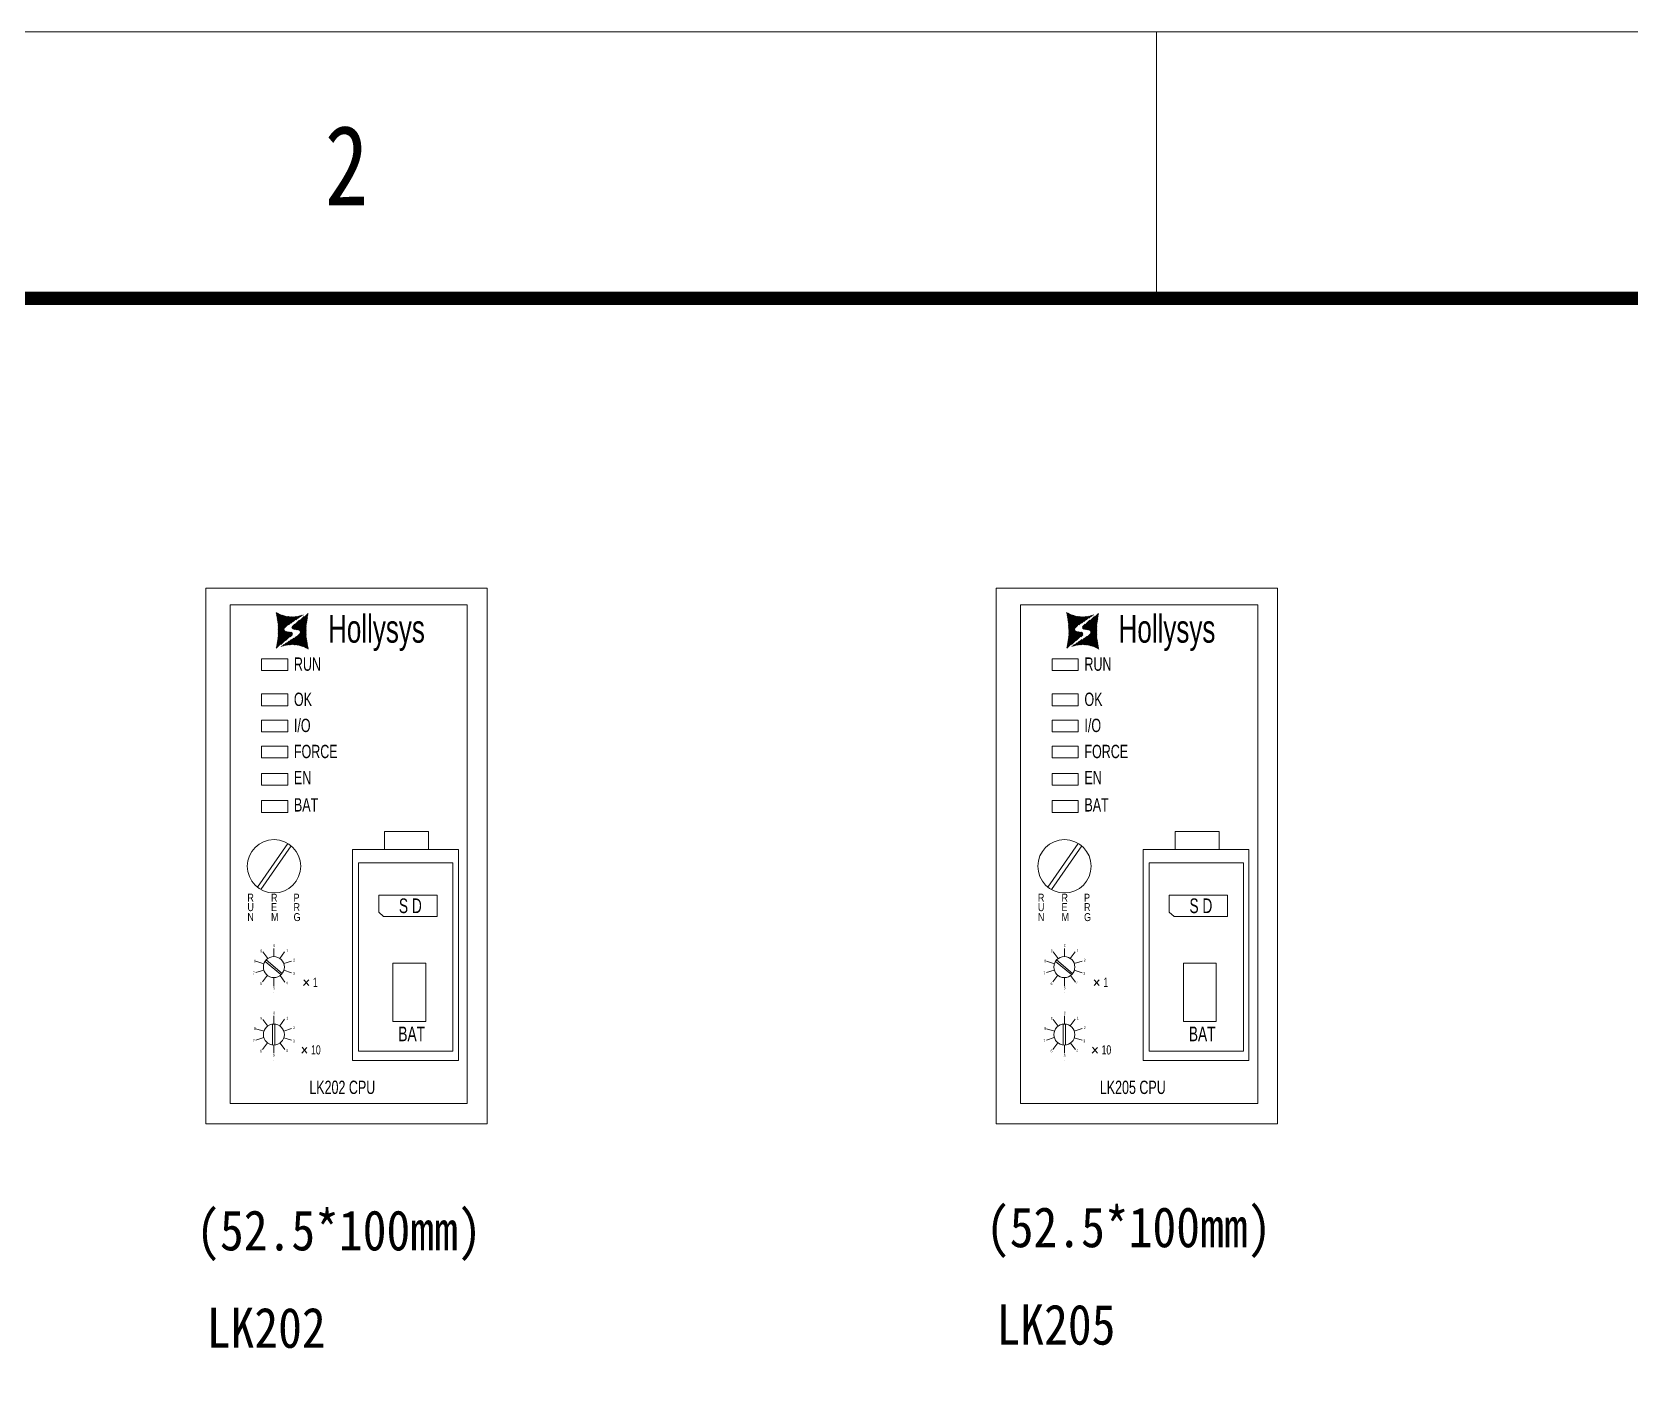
# Model space of a CAD drawing. Header units: millimetres. Extents: x 33157 to 59611, y -29750 to 1750.
# Drawn here: x 53486.9 to 53785.2, y 1497.9 to 1748.6 of the extents above; entities that cross this region are included whole.
import ezdxf

# ---------------------------------------------------------------- set-up
doc = ezdxf.new("R2010")
doc.units = ezdxf.units.MM
doc.layers.get('0').update_dxf_attribs({"lineweight": 18})
doc.layers.add('细实线', color=7, linetype='Continuous', lineweight=20)
doc.styles.add('HZ', font='arial.ttf')
doc.styles.get("Standard").update_dxf_attribs({"font": ''})
doc.styles.add('STYLE1', font='')
doc.styles.get('Standard').set_extended_font_data('宋体')
doc.styles.get('STYLE1').set_extended_font_data('宋体')

# ---------------------------------------------------------------- blocks, each defined once
blk = doc.blocks.new('和利时横图框')
blk.add_line((50687.85, 2358.48), (50687.85, 2308.73))
blk.add_lwpolyline([(50096.91, 269.31), (53051.59, 269.31), (53051.59, 2358.48), (50096.91, 2358.48)], close=True)
blk.add_lwpolyline([(50221.27, 319.05, 2.49, 2.49, 0), (53001.84, 319.05, 2.49, 2.49, 0), (53001.84, 2308.73, 2.49, 2.49, 0), (50221.27, 2308.73, 2.49, 2.49, 0)], format="xyseb", close=True)
at = {"width": 0.8}
blk.add_text('2', height=14.92, dxfattribs=at).set_placement((50532.65, 2326.14))
at = {"style": 'HZ'}
for tag, p, height in [('北京和利时自动化驱动技术有限公司', (51649.92, 520.69), 24.79), ('图纸阶段', (52857.22, 518.92), 24.79), ('图纸名称', (52301.11, 424.67), 42.5), ('会签人', (51825.94, 376.93), 24)]:
    blk.add_attdef(tag, p, '', height=height, dxfattribs=at)
at = {"color": 3, "style": 'HZ'}
for tag, p, height in [('工程名称', (52244.96, 517.73), 28.33), ('设计人', (51828.2, 464.14), 24), ('设计时间', (52033.27, 464.54), 24), ('设计时间', (52033.27, 421.17), 24), ('审核人', (51826.82, 419.74), 24), ('图纸编号', (52420.84, 373.66), 24.79), ('设计时间', (52033.27, 331.46), 24), ('批准人', (51828.28, 330.45), 24)]:
    blk.add_attdef(tag, p, '', height=height, dxfattribs=at)
at = {"color": 0, "style": 'HZ'}
blk.add_attdef('页码', (52501.6, 331.93), '', height=20, dxfattribs=at)
blk = doc.blocks.new('*X9')
at = {"color": 0}
for p, q in [((53707.58, 1485.72), (53708.99, 1487.13)), ((53707.6, 1485.59), (53709.86, 1487.85)), ((53707.62, 1485.91), (53708.12, 1486.41)), ((53707.68, 1485.51), (53710.6, 1488.43)), ((53707.78, 1485.47), (53710.57, 1488.25)), ((53707.92, 1485.45), (53710.54, 1488.07)), ((53708.05, 1485.43), (53710.51, 1487.89)), ((53708.19, 1485.42), (53710.48, 1487.71)), ((53708.32, 1485.4), (53710.46, 1487.53)), ((53708.46, 1485.38), (53710.43, 1487.35)), ((53708.59, 1485.36), (53710.4, 1487.17)), ((53708.72, 1485.34), (53710.37, 1486.99)), ((53708.83, 1485.3), (53710.34, 1486.81)), ((53708.93, 1485.24), (53710.31, 1486.63)), ((53709.01, 1485.17), (53710.29, 1486.45)), ((53709.07, 1485.09), (53710.26, 1486.27)), ((53709.11, 1484.98), (53710.25, 1486.12)), ((53709.12, 1484.83), (53710.25, 1485.96)), ((53706.03, 1482.35), (53706.59, 1482.9)), ((53706.24, 1482.41), (53707.04, 1483.21)), ((53706.46, 1482.47), (53707.5, 1483.52)), ((53706.65, 1482.51), (53707.96, 1483.82)), ((53706.82, 1482.53), (53708.42, 1484.13)), ((53706.98, 1482.54), (53710.25, 1485.81)), ((53707.15, 1482.56), (53710.25, 1485.66)), ((53707.32, 1482.58), (53710.25, 1485.51)), ((53707.49, 1482.59), (53710.26, 1485.36)), ((53707.65, 1482.6), (53710.26, 1485.21)), ((53707.79, 1482.59), (53710.26, 1485.06)), ((53707.93, 1482.58), (53710.26, 1484.91)), ((53708.07, 1482.57), (53710.26, 1484.76)), ((53708.21, 1482.55), (53710.26, 1484.61)), ((53708.34, 1482.54), (53710.26, 1484.46)), ((53708.48, 1482.53), (53710.26, 1484.31)), ((53708.62, 1482.52), (53710.26, 1484.15)), ((53708.75, 1482.49), (53710.26, 1484)), ((53708.87, 1482.46), (53710.28, 1483.87)), ((53708.99, 1482.42), (53710.3, 1483.74)), ((53709.1, 1482.39), (53710.32, 1483.61)), ((53709.22, 1482.35), (53710.35, 1483.48)), ((53709.34, 1482.32), (53710.37, 1483.35)), ((53709.46, 1482.29), (53710.39, 1483.22)), ((53709.58, 1482.25), (53710.41, 1483.09)), ((53709.69, 1482.22), (53710.43, 1482.96)), ((53705.6, 1482.22), (53705.67, 1482.29)), ((53705.81, 1482.29), (53706.13, 1482.6)), ((53709.79, 1482.17), (53710.46, 1482.83)), ((53709.9, 1482.12), (53710.48, 1482.7)), ((53710, 1482.07), (53710.5, 1482.57)), ((53710.1, 1482.02), (53710.52, 1482.44)), ((53710.2, 1481.97), (53710.54, 1482.31)), ((53710.3, 1481.92), (53710.57, 1482.18)), ((53710.4, 1481.87), (53710.59, 1482.05)), ((53710.5, 1481.82), (53710.61, 1481.92)), ((53710.6, 1481.77), (53710.63, 1481.79))]:
    blk.add_line(p, q, dxfattribs=at)
blk = doc.blocks.new('*X10')
at = {"color": 0}
for p, q in [((53704.64, 1488.55), (53704.68, 1488.59)), ((53704.67, 1488.42), (53704.78, 1488.54)), ((53704.69, 1488.29), (53704.89, 1488.49)), ((53704.71, 1488.16), (53704.99, 1488.44)), ((53704.73, 1488.03), (53705.09, 1488.39)), ((53704.75, 1487.9), (53705.19, 1488.33)), ((53704.78, 1487.77), (53705.29, 1488.28)), ((53704.8, 1487.64), (53705.39, 1488.23)), ((53704.82, 1487.51), (53705.49, 1488.18)), ((53704.84, 1487.38), (53705.6, 1488.13)), ((53704.86, 1487.25), (53705.71, 1488.1)), ((53704.89, 1487.12), (53705.83, 1488.07)), ((53704.91, 1486.99), (53705.95, 1488.03)), ((53704.93, 1486.86), (53706.07, 1488)), ((53704.95, 1486.73), (53706.19, 1487.97)), ((53704.97, 1486.6), (53706.31, 1487.93)), ((53705, 1486.47), (53706.42, 1487.9)), ((53705.01, 1486.34), (53706.54, 1487.87)), ((53705.01, 1486.18), (53706.67, 1487.84)), ((53705.01, 1486.03), (53706.81, 1487.83)), ((53705.01, 1485.88), (53706.95, 1487.82)), ((53705.01, 1485.73), (53707.09, 1487.81)), ((53705.01, 1485.58), (53707.23, 1487.79)), ((53705.02, 1484.53), (53708.31, 1487.82)), ((53705.02, 1484.68), (53708.15, 1487.8)), ((53705.02, 1484.83), (53707.98, 1487.79)), ((53705.02, 1485.43), (53707.37, 1487.78)), ((53705.02, 1485.28), (53707.51, 1487.77)), ((53705.02, 1484.98), (53707.81, 1487.77)), ((53705.02, 1485.13), (53707.64, 1487.76)), ((53706.92, 1486.27), (53708.48, 1487.83)), ((53707.38, 1486.58), (53708.65, 1487.85)), ((53707.84, 1486.89), (53708.85, 1487.9)), ((53708.3, 1487.19), (53709.06, 1487.96)), ((53708.75, 1487.5), (53709.28, 1488.02)), ((53709.21, 1487.81), (53709.49, 1488.08)), ((53709.67, 1488.11), (53709.7, 1488.15)), ((53704.67, 1481.9), (53707.61, 1484.84)), ((53704.7, 1482.08), (53707.51, 1484.89)), ((53704.73, 1482.26), (53707.38, 1484.91)), ((53704.76, 1482.44), (53707.24, 1484.93)), ((53704.78, 1482.62), (53707.11, 1484.94)), ((53704.81, 1482.8), (53706.97, 1484.96)), ((53704.84, 1482.98), (53706.84, 1484.98)), ((53704.87, 1483.16), (53706.7, 1484.99)), ((53704.9, 1483.34), (53706.58, 1485.02)), ((53704.93, 1483.52), (53706.46, 1485.06)), ((53704.96, 1483.7), (53706.36, 1485.11)), ((53704.98, 1483.88), (53706.28, 1485.18)), ((53705.01, 1484.06), (53706.21, 1485.26)), ((53705.02, 1484.37), (53706.15, 1485.51)), ((53705.02, 1484.22), (53706.16, 1485.37)), ((53705.54, 1482.61), (53707.68, 1484.75)), ((53706.41, 1483.33), (53707.69, 1484.62)), ((53707.28, 1484.05), (53707.63, 1484.41))]:
    blk.add_line(p, q, dxfattribs=at)
blk = doc.blocks.new('lk202')
for p, q in [((53691.51, 1493.13), (53744.01, 1493.13)), ((53724.86, 1447.7), (53733.09, 1447.7)), ((53724.86, 1444.38), (53724.86, 1447.7)), ((53733.09, 1447.7), (53733.09, 1444.38)), ((53706.79, 1445.5), (53701.13, 1437.33)), ((53707.45, 1445.03), (53701.81, 1436.88)), ((53723.79, 1435.83), (53734.66, 1435.83)), ((53723.79, 1432.63), (53723.79, 1435.83)), ((53734.66, 1435.83), (53734.66, 1431.86)), ((53723.79, 1432.63), (53724.68, 1431.86)), ((53734.66, 1431.86), (53724.68, 1431.86))]:
    blk.add_line(p, q)
for points in [[(53691.51, 1493.13), (53744.01, 1493.13), (53744.01, 1393.13), (53691.51, 1393.13)], [(53701.92, 1479.95), (53706.79, 1479.95), (53706.79, 1477.74), (53701.92, 1477.74)], [(53701.92, 1473.38), (53706.79, 1473.38), (53706.79, 1471.17), (53701.92, 1471.17)], [(53701.92, 1468.51), (53706.79, 1468.51), (53706.79, 1466.3), (53701.92, 1466.3)], [(53701.92, 1463.65), (53706.79, 1463.65), (53706.79, 1461.43), (53701.92, 1461.43)], [(53701.92, 1458.56), (53706.79, 1458.56), (53706.79, 1456.34), (53701.92, 1456.34)], [(53701.92, 1453.47), (53706.79, 1453.47), (53706.79, 1451.25), (53701.92, 1451.25)], [(53718.9, 1444.38), (53738.64, 1444.38), (53738.64, 1404.94), (53718.9, 1404.94)], [(53720.02, 1441.88), (53737.62, 1441.88), (53737.62, 1406.72), (53720.02, 1406.72)], [(53726.44, 1423.11), (53732.54, 1423.11), (53732.54, 1412.26), (53726.44, 1412.26)]]:
    blk.add_lwpolyline(points, close=True)
blk.add_circle((53704.24, 1441.22), 4.98)
at = {"layer": '细实线'}
for p, q in [((53700.88, 1423.49), (53702.35, 1423.02)), ((53702.15, 1425.24), (53703.06, 1423.99)), ((53702.58, 1423.47), (53705.53, 1421)), ((53702.76, 1423.73), (53705.75, 1421.22)), ((53704.21, 1425.9), (53704.21, 1424.37)), ((53705.3, 1424.03), (53706.2, 1425.28)), ((53706.05, 1423.06), (53707.52, 1423.53)), ((53700.87, 1421.37), (53702.33, 1421.85)), ((53702.09, 1419.62), (53703, 1420.87)), ((53703.95, 1420.48), (53703.95, 1420.48)), ((53704.21, 1420.45), (53704.21, 1418.91)), ((53705.36, 1420.82), (53706.26, 1419.58)), ((53706.07, 1421.81), (53707.53, 1421.33)), ((53704.21, 1417.6), (53704.21, 1417.6)), ((53710.71, 1420.01), (53709.75, 1418.97)), ((53709.79, 1420.05), (53710.71, 1418.97)), ((53702.15, 1412.64), (53703.06, 1411.4)), ((53703.99, 1411.73), (53703.99, 1407.89)), ((53704.21, 1413.31), (53704.21, 1411.77)), ((53704.41, 1411.7), (53704.41, 1407.86)), ((53705.3, 1411.44), (53706.2, 1412.68)), ((53700.87, 1408.78), (53702.33, 1409.25)), ((53700.88, 1410.9), (53702.35, 1410.42)), ((53702.09, 1407.03), (53703, 1408.27)), ((53706.05, 1410.46), (53707.52, 1410.94)), ((53706.07, 1409.21), (53707.53, 1408.74)), ((53703.94, 1407.89), (53703.94, 1407.91)), ((53703.94, 1407.91), (53703.94, 1407.91)), ((53703.95, 1407.89), (53703.95, 1407.89)), ((53704.21, 1407.86), (53704.21, 1406.32)), ((53705.36, 1408.23), (53706.26, 1406.99)), ((53710.39, 1407.4), (53709.42, 1406.36)), ((53709.47, 1407.45), (53710.39, 1406.36)), ((53704.21, 1405), (53704.21, 1405))]:
    blk.add_line(p, q, dxfattribs=at)
blk.add_lwpolyline([(53696.04, 1489.99), (53696.04, 1396.95), (53740.29, 1396.95), (53740.29, 1489.99)], close=True, dxfattribs=at)
for centre in [(53704.21, 1422.41), (53704.21, 1409.81)]:
    blk.add_circle(centre, 1.96, dxfattribs=at)
at = {"color": 0}
for name in ['*X10', '*X9']:
    blk.add_blockref(name, (0, 0), dxfattribs=at)
at = {"color": 7, "linetype": 'Continuous', "style": 'HZ'}
for s, height, width, p in [('Hollysys', 5.184, 0.67, (53714.33, 1482.96)), ('RUN', 2.488, 0.67, (53707.96, 1477.71)), ('OK', 2.488, 0.67, (53707.96, 1471.14)), ('I/O', 2.488, 0.67, (53707.96, 1466.27)), ('FORCE', 2.488, 0.67, (53707.96, 1461.4)), ('EN', 2.488, 0.67, (53707.96, 1456.53)), ('BAT', 2.488, 0.67, (53707.96, 1451.44)), ('R', 1.49, 0.8, (53699.28, 1434.61)), ('R', 1.49, 0.8, (53703.69, 1434.61)), ('P', 1.49, 0.8, (53707.89, 1434.61)), ('U', 1.49, 0.8, (53699.28, 1432.85)), ('N', 1.49, 0.8, (53699.28, 1430.99)), ('E', 1.49, 0.8, (53703.69, 1432.85)), ('M', 1.49, 0.8, (53703.69, 1430.99)), ('G', 1.49, 0.8, (53707.89, 1430.99)), ('R', 1.49, 0.8, (53707.89, 1432.85)), ('0', 0.537, 0.67, (53704.1, 1426.15)), ('8', 0.537, 0.67, (53700.48, 1423.27)), ('9', 0.537, 0.67, (53701.68, 1425.16)), ('1', 0.537, 0.67, (53706.55, 1425.19)), ('2', 0.537, 0.67, (53707.83, 1423.42)), ('7', 0.537, 0.67, (53700.29, 1420.99)), ('3', 0.537, 0.67, (53707.77, 1420.92)), ('1', 1.72, 0.67, (53711.49, 1418.7)), ('6', 0.537, 0.67, (53701.64, 1419.06)), ('5', 0.537, 0.67, (53704.08, 1418.26)), ('4', 0.537, 0.67, (53706.45, 1419.16)), ('9', 0.537, 0.67, (53701.68, 1412.57)), ('0', 0.537, 0.67, (53704.1, 1413.55)), ('1', 0.537, 0.67, (53706.55, 1412.59)), ('2', 0.537, 0.67, (53707.83, 1410.83)), ('BAT', 2.737, 0.67, (53727.44, 1408.56)), ('7', 0.537, 0.67, (53700.29, 1408.39)), ('8', 0.537, 0.67, (53700.48, 1410.68)), ('3', 0.537, 0.67, (53707.77, 1408.33)), ('6', 0.537, 0.67, (53701.64, 1406.47)), ('5', 0.537, 0.67, (53704.08, 1405.66)), ('4', 0.537, 0.67, (53706.45, 1406.56)), ('10', 1.72, 0.67, (53711.16, 1406.09))]:
    blk.add_text(s, height=height, dxfattribs=dict(at, width=width)).set_placement(p)
at = {"color": 7, "linetype": 'Continuous', "attachment_point": 7, "style": 'HZ'}
for s, insert, char_height, width in [('{\\W0.67;S D}', (53727.55, 1432.44), 2.7372, 6.03), ('{\\W0.67;LK202 CPU}', (53710.83, 1398.68), 2.4883, 17.9113)]:
    blk.add_mtext(s, dxfattribs=dict(at, insert=insert, char_height=char_height, width=width))
blk = doc.blocks.new('*X12')
at = {"color": 0}
for p, q in [((53852.14, 1488.55), (53852.18, 1488.59)), ((53852.17, 1488.42), (53852.28, 1488.54)), ((53852.19, 1488.29), (53852.39, 1488.49)), ((53852.21, 1488.16), (53852.49, 1488.44)), ((53852.23, 1488.03), (53852.59, 1488.39)), ((53852.25, 1487.9), (53852.69, 1488.33)), ((53852.28, 1487.77), (53852.79, 1488.28)), ((53852.3, 1487.64), (53852.89, 1488.23)), ((53852.32, 1487.51), (53852.99, 1488.18)), ((53852.34, 1487.38), (53853.1, 1488.13)), ((53852.36, 1487.25), (53853.21, 1488.1)), ((53852.39, 1487.12), (53853.33, 1488.07)), ((53852.41, 1486.99), (53853.45, 1488.03)), ((53852.43, 1486.86), (53853.57, 1488)), ((53852.45, 1486.73), (53853.69, 1487.97)), ((53852.47, 1486.6), (53853.81, 1487.93)), ((53852.5, 1486.47), (53853.92, 1487.9)), ((53852.51, 1486.34), (53854.04, 1487.87)), ((53852.51, 1486.18), (53854.17, 1487.84)), ((53852.51, 1486.03), (53854.31, 1487.83)), ((53852.51, 1485.88), (53854.45, 1487.82)), ((53852.51, 1485.73), (53854.59, 1487.81)), ((53852.51, 1485.58), (53854.73, 1487.79)), ((53852.52, 1484.53), (53855.81, 1487.82)), ((53852.52, 1484.68), (53855.65, 1487.8)), ((53852.52, 1484.83), (53855.48, 1487.79)), ((53852.52, 1485.43), (53854.87, 1487.78)), ((53852.52, 1485.28), (53855.01, 1487.77)), ((53852.52, 1484.98), (53855.31, 1487.77)), ((53852.52, 1485.13), (53855.14, 1487.76)), ((53854.42, 1486.27), (53855.98, 1487.83)), ((53854.88, 1486.58), (53856.15, 1487.85)), ((53855.34, 1486.89), (53856.35, 1487.9)), ((53855.8, 1487.19), (53856.56, 1487.96)), ((53856.25, 1487.5), (53856.78, 1488.02)), ((53856.71, 1487.81), (53856.99, 1488.08)), ((53857.17, 1488.11), (53857.2, 1488.15)), ((53852.17, 1481.9), (53855.11, 1484.84)), ((53852.2, 1482.08), (53855.01, 1484.89)), ((53852.23, 1482.26), (53854.88, 1484.91)), ((53852.26, 1482.44), (53854.74, 1484.93)), ((53852.28, 1482.62), (53854.61, 1484.94)), ((53852.31, 1482.8), (53854.47, 1484.96)), ((53852.34, 1482.98), (53854.34, 1484.98)), ((53852.37, 1483.16), (53854.2, 1484.99)), ((53852.4, 1483.34), (53854.08, 1485.02)), ((53852.43, 1483.52), (53853.96, 1485.06)), ((53852.46, 1483.7), (53853.86, 1485.11)), ((53852.48, 1483.88), (53853.78, 1485.18)), ((53852.51, 1484.06), (53853.71, 1485.26)), ((53852.52, 1484.37), (53853.65, 1485.51)), ((53852.52, 1484.22), (53853.66, 1485.37)), ((53853.04, 1482.61), (53855.18, 1484.75)), ((53853.91, 1483.33), (53855.19, 1484.62)), ((53854.78, 1484.05), (53855.13, 1484.41))]:
    blk.add_line(p, q, dxfattribs=at)
blk = doc.blocks.new('*X13')
at = {"color": 0}
for p, q in [((53855.08, 1485.72), (53856.49, 1487.13)), ((53855.1, 1485.59), (53857.36, 1487.85)), ((53855.12, 1485.91), (53855.62, 1486.41)), ((53855.17, 1485.51), (53858.1, 1488.43)), ((53855.28, 1485.47), (53858.07, 1488.25)), ((53855.42, 1485.45), (53858.04, 1488.07)), ((53855.55, 1485.43), (53858.01, 1487.89)), ((53855.69, 1485.42), (53857.98, 1487.71)), ((53855.82, 1485.4), (53857.96, 1487.53)), ((53855.96, 1485.38), (53857.93, 1487.35)), ((53856.09, 1485.36), (53857.9, 1487.17)), ((53856.22, 1485.34), (53857.87, 1486.99)), ((53856.33, 1485.3), (53857.84, 1486.81)), ((53856.43, 1485.24), (53857.81, 1486.63)), ((53856.51, 1485.17), (53857.79, 1486.45)), ((53856.57, 1485.09), (53857.76, 1486.27)), ((53856.61, 1484.98), (53857.75, 1486.12)), ((53856.62, 1484.83), (53857.75, 1485.96)), ((53853.53, 1482.35), (53854.09, 1482.9)), ((53853.74, 1482.41), (53854.54, 1483.21)), ((53853.96, 1482.47), (53855, 1483.52)), ((53854.15, 1482.51), (53855.46, 1483.82)), ((53854.32, 1482.53), (53855.92, 1484.13)), ((53854.48, 1482.54), (53857.75, 1485.81)), ((53854.65, 1482.56), (53857.75, 1485.66)), ((53854.82, 1482.58), (53857.75, 1485.51)), ((53854.99, 1482.59), (53857.76, 1485.36)), ((53855.15, 1482.6), (53857.76, 1485.21)), ((53855.29, 1482.59), (53857.76, 1485.06)), ((53855.43, 1482.58), (53857.76, 1484.91)), ((53855.57, 1482.57), (53857.76, 1484.76)), ((53855.71, 1482.55), (53857.76, 1484.61)), ((53855.84, 1482.54), (53857.76, 1484.46)), ((53855.98, 1482.53), (53857.76, 1484.31)), ((53856.12, 1482.52), (53857.76, 1484.15)), ((53856.25, 1482.49), (53857.76, 1484)), ((53856.37, 1482.46), (53857.78, 1483.87)), ((53856.48, 1482.42), (53857.8, 1483.74)), ((53856.6, 1482.39), (53857.82, 1483.61)), ((53856.72, 1482.35), (53857.85, 1483.48)), ((53856.84, 1482.32), (53857.87, 1483.35)), ((53856.96, 1482.29), (53857.89, 1483.22)), ((53857.08, 1482.25), (53857.91, 1483.09)), ((53857.19, 1482.22), (53857.93, 1482.96)), ((53853.1, 1482.22), (53853.17, 1482.29)), ((53853.31, 1482.29), (53853.63, 1482.6)), ((53857.29, 1482.17), (53857.96, 1482.83)), ((53857.4, 1482.12), (53857.98, 1482.7)), ((53857.5, 1482.07), (53858, 1482.57)), ((53857.6, 1482.02), (53858.02, 1482.44)), ((53857.7, 1481.97), (53858.04, 1482.31)), ((53857.8, 1481.92), (53858.07, 1482.18)), ((53857.9, 1481.87), (53858.09, 1482.05)), ((53858, 1481.82), (53858.11, 1481.92)), ((53858.1, 1481.77), (53858.13, 1481.79))]:
    blk.add_line(p, q, dxfattribs=at)
blk = doc.blocks.new('LK205')
for p, q in [((53839.01, 1493.13), (53891.51, 1493.13)), ((53872.36, 1447.7), (53880.59, 1447.7)), ((53872.36, 1444.38), (53872.36, 1447.7)), ((53880.59, 1447.7), (53880.59, 1444.38)), ((53854.29, 1445.5), (53848.63, 1437.33)), ((53854.95, 1445.03), (53849.31, 1436.88)), ((53871.29, 1435.83), (53882.16, 1435.83)), ((53871.29, 1432.63), (53871.29, 1435.83)), ((53882.16, 1435.83), (53882.16, 1431.86)), ((53871.29, 1432.63), (53872.18, 1431.86)), ((53882.16, 1431.86), (53872.18, 1431.86))]:
    blk.add_line(p, q)
for points in [[(53839.01, 1493.13), (53891.51, 1493.13), (53891.51, 1393.13), (53839.01, 1393.13)], [(53849.42, 1479.95), (53854.29, 1479.95), (53854.29, 1477.74), (53849.42, 1477.74)], [(53849.42, 1473.38), (53854.29, 1473.38), (53854.29, 1471.17), (53849.42, 1471.17)], [(53849.42, 1468.51), (53854.29, 1468.51), (53854.29, 1466.3), (53849.42, 1466.3)], [(53849.42, 1463.65), (53854.29, 1463.65), (53854.29, 1461.43), (53849.42, 1461.43)], [(53849.42, 1458.56), (53854.29, 1458.56), (53854.29, 1456.34), (53849.42, 1456.34)], [(53849.42, 1453.47), (53854.29, 1453.47), (53854.29, 1451.25), (53849.42, 1451.25)], [(53866.4, 1444.38), (53886.14, 1444.38), (53886.14, 1404.94), (53866.4, 1404.94)], [(53867.52, 1441.88), (53885.12, 1441.88), (53885.12, 1406.72), (53867.52, 1406.72)], [(53873.94, 1423.11), (53880.04, 1423.11), (53880.04, 1412.26), (53873.94, 1412.26)]]:
    blk.add_lwpolyline(points, close=True)
blk.add_circle((53851.74, 1441.22), 4.98)
at = {"layer": '细实线'}
for p, q in [((53848.38, 1423.49), (53849.85, 1423.02)), ((53849.65, 1425.24), (53850.56, 1423.99)), ((53850.08, 1423.47), (53853.03, 1421)), ((53850.26, 1423.73), (53853.25, 1421.22)), ((53851.71, 1425.9), (53851.71, 1424.37)), ((53852.8, 1424.03), (53853.7, 1425.28)), ((53853.55, 1423.06), (53855.02, 1423.53)), ((53848.37, 1421.37), (53849.83, 1421.85)), ((53849.59, 1419.62), (53850.5, 1420.87)), ((53851.45, 1420.48), (53851.45, 1420.48)), ((53851.71, 1420.45), (53851.71, 1418.91)), ((53852.86, 1420.82), (53853.76, 1419.58)), ((53853.57, 1421.81), (53855.03, 1421.33)), ((53851.71, 1417.6), (53851.71, 1417.6)), ((53858.21, 1420.01), (53857.25, 1418.97)), ((53857.29, 1420.05), (53858.21, 1418.97)), ((53849.65, 1412.64), (53850.56, 1411.4)), ((53851.49, 1411.73), (53851.49, 1407.89)), ((53851.71, 1413.31), (53851.71, 1411.77)), ((53851.91, 1411.7), (53851.91, 1407.86)), ((53852.8, 1411.44), (53853.7, 1412.68)), ((53848.37, 1408.78), (53849.83, 1409.25)), ((53848.38, 1410.9), (53849.85, 1410.42)), ((53849.59, 1407.03), (53850.5, 1408.27)), ((53853.55, 1410.46), (53855.02, 1410.94)), ((53853.57, 1409.21), (53855.03, 1408.74)), ((53851.44, 1407.89), (53851.44, 1407.91)), ((53851.44, 1407.91), (53851.44, 1407.91)), ((53851.45, 1407.89), (53851.45, 1407.89)), ((53851.71, 1407.86), (53851.71, 1406.32)), ((53852.86, 1408.23), (53853.76, 1406.99)), ((53857.89, 1407.4), (53856.92, 1406.36)), ((53856.97, 1407.45), (53857.89, 1406.36)), ((53851.71, 1405), (53851.71, 1405))]:
    blk.add_line(p, q, dxfattribs=at)
blk.add_lwpolyline([(53843.54, 1489.99), (53843.54, 1396.95), (53887.79, 1396.95), (53887.79, 1489.99)], close=True, dxfattribs=at)
for centre in [(53851.71, 1422.41), (53851.71, 1409.81)]:
    blk.add_circle(centre, 1.96, dxfattribs=at)
at = {"color": 0}
for name in ['*X12', '*X13']:
    blk.add_blockref(name, (0, 0), dxfattribs=at)
at = {"color": 7, "linetype": 'Continuous', "style": 'HZ'}
for s, height, width, p in [('Hollysys', 5.184, 0.67, (53861.83, 1482.96)), ('RUN', 2.488, 0.67, (53855.46, 1477.71)), ('OK', 2.488, 0.67, (53855.46, 1471.14)), ('I/O', 2.488, 0.67, (53855.46, 1466.27)), ('FORCE', 2.488, 0.67, (53855.46, 1461.4)), ('EN', 2.488, 0.67, (53855.46, 1456.53)), ('BAT', 2.488, 0.67, (53855.46, 1451.44)), ('R', 1.49, 0.8, (53846.78, 1434.61)), ('R', 1.49, 0.8, (53851.19, 1434.61)), ('P', 1.49, 0.8, (53855.39, 1434.61)), ('U', 1.49, 0.8, (53846.78, 1432.85)), ('N', 1.49, 0.8, (53846.78, 1430.99)), ('E', 1.49, 0.8, (53851.19, 1432.85)), ('M', 1.49, 0.8, (53851.19, 1430.99)), ('G', 1.49, 0.8, (53855.39, 1430.99)), ('R', 1.49, 0.8, (53855.39, 1432.85)), ('0', 0.537, 0.67, (53851.6, 1426.15)), ('8', 0.537, 0.67, (53847.98, 1423.27)), ('9', 0.537, 0.67, (53849.18, 1425.16)), ('1', 0.537, 0.67, (53854.05, 1425.19)), ('2', 0.537, 0.67, (53855.33, 1423.42)), ('7', 0.537, 0.67, (53847.79, 1420.99)), ('3', 0.537, 0.67, (53855.27, 1420.92)), ('1', 1.72, 0.67, (53858.99, 1418.7)), ('6', 0.537, 0.67, (53849.14, 1419.06)), ('5', 0.537, 0.67, (53851.58, 1418.26)), ('4', 0.537, 0.67, (53853.95, 1419.16)), ('9', 0.537, 0.67, (53849.18, 1412.57)), ('0', 0.537, 0.67, (53851.6, 1413.55)), ('1', 0.537, 0.67, (53854.05, 1412.59)), ('2', 0.537, 0.67, (53855.33, 1410.83)), ('BAT', 2.737, 0.67, (53874.94, 1408.56)), ('7', 0.537, 0.67, (53847.79, 1408.39)), ('8', 0.537, 0.67, (53847.98, 1410.68)), ('3', 0.537, 0.67, (53855.27, 1408.33)), ('6', 0.537, 0.67, (53849.14, 1406.47)), ('5', 0.537, 0.67, (53851.58, 1405.66)), ('4', 0.537, 0.67, (53853.95, 1406.56)), ('10', 1.72, 0.67, (53858.66, 1406.09))]:
    blk.add_text(s, height=height, dxfattribs=dict(at, width=width)).set_placement(p)
at = {"color": 7, "linetype": 'Continuous', "attachment_point": 7, "style": 'HZ'}
for s, insert, char_height, width in [('{\\W0.67;S D}', (53875.05, 1432.44), 2.7372, 6.03), ('{\\W0.67;LK205 CPU}', (53858.33, 1398.68), 2.4883, 17.9113)]:
    blk.add_mtext(s, dxfattribs=dict(at, insert=insert, char_height=char_height, width=width))

msp = doc.modelspace()

# ---------------------------------------------------------------- block references
at = {"layer": '细实线'}
for name, p in [('和利时横图框', (3008.87, -609.84)), ('lk202', (-172.2, 151.69)), ('LK205', (-172.2, 151.69))]:
    msp.add_blockref(name, p, dxfattribs=at)

# ---------------------------------------------------------------- texts
at = {"color": 0, "style": 'STYLE1', "width": 0.87}
for s, p in [('(52.5*100mm)', (53517.52, 1521.21)), ('(52.5*100mm)', (53664.88, 1521.8)), ('LK202', (53519.49, 1503.03)), ('LK205', (53666.85, 1503.62))]:
    msp.add_text(s, height=7.5, dxfattribs=at).set_placement(p)

doc.saveas('drawing.dxf')
